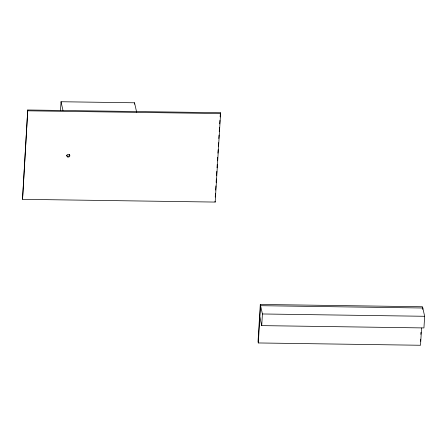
<?xml version="1.0" encoding="UTF-8"?>
<svg xmlns="http://www.w3.org/2000/svg" width="447" height="447" viewBox="0 0 447 447"><rect width="100%" height="100%" fill="white"/><g stroke="black" fill="none" stroke-linecap="round" stroke-linejoin="round"><path stroke-width="0.67" d="M27.753 109.99L22.534 199.323L215.175 202.072L220.578 113.566L220.393 112.733L27.753 109.99L22.534 199.323M60.485 110.739L61.032 101.737L134.541 102.782L136.637 112.163M134.452 104.168L134.541 102.782M215.242 197.06L215.454 193.573M215.666 190.092L215.923 185.907M216.136 182.426L216.348 178.94M216.56 175.453L216.817 171.274M217.03 167.793L217.242 164.306M217.454 160.819L217.667 157.338M217.924 153.153L218.136 149.672M218.348 146.186L218.561 142.699M218.818 138.52L219.03 135.039M219.242 131.552L219.499 127.373M219.712 123.886L219.924 120.399M220.136 116.918L220.393 112.733M259.869 317.331L261.718 325.617L423.94 327.93L424.65 316.286L422.521 306.754L260.299 304.446L258.025 341.709L258.305 342.955L420.521 345.263L421.577 328.009M258.305 342.955L260.579 305.687L422.801 308L422.711 309.38M261.718 325.617L262.428 313.973L260.299 304.446M420.415 341.262L420.538 339.189M420.834 334.362L420.962 332.289M27.938 110.817L220.578 113.566M262.428 313.973L424.65 316.286M214.985 201.239L215.175 202.072M61.032 101.737L62.982 110.443M69.62 154.461A1.531 1.391 -12.6 0 1 68.514 156.199A1.531 1.391 -12.6 0 1 66.664 155.254M67.547 156.914A1.531 1.391 -12.6 0 0 69.849 155.651A1.531 1.391 -12.6 0 0 67.586 154.494A1.531 1.391 -12.6 0 0 67.547 156.914"/></g></svg>
